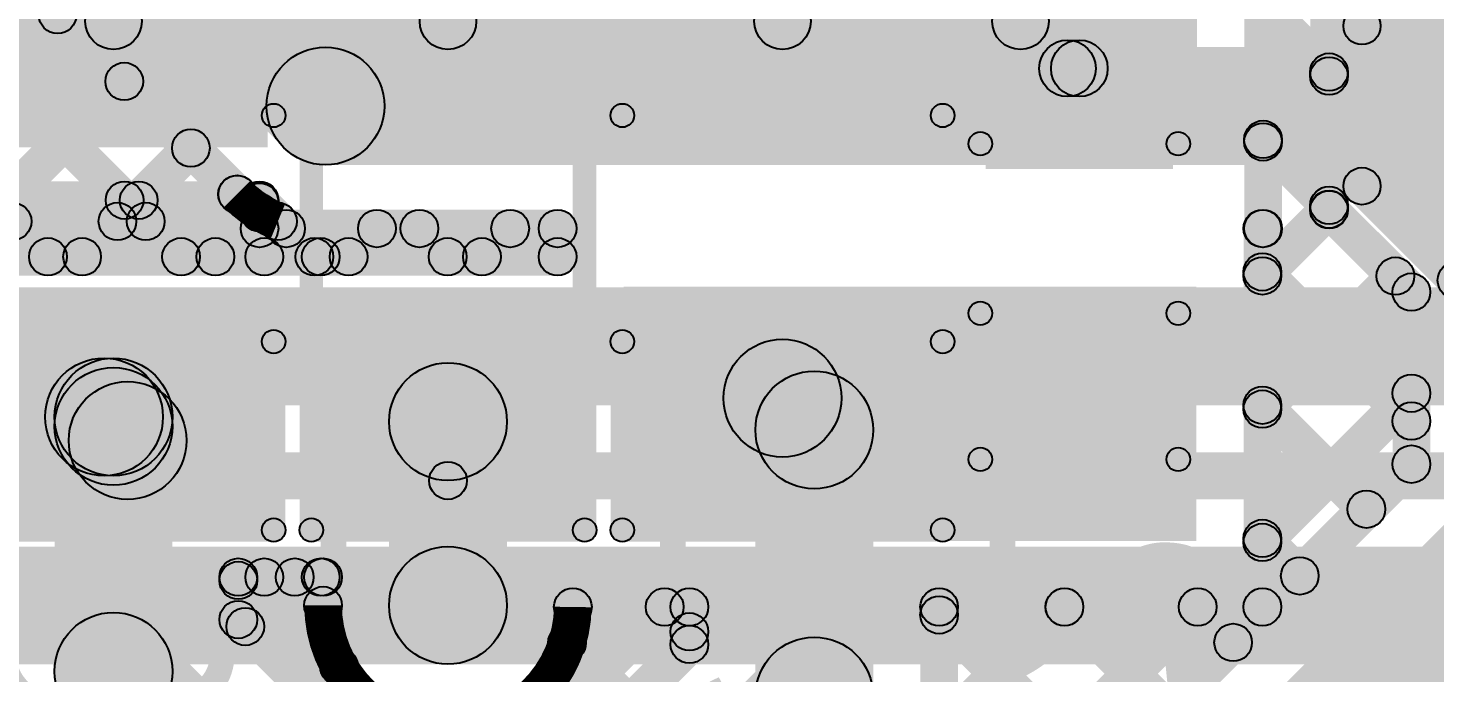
# Model space of a CAD drawing. Header units: millimetres. Extents: x 0 to 5.55, y 0 to 1.02.
# Drawn here: x 1.6709 to 1.9695, y 0.2137 to 0.3505 of the extents above; entities that cross this region are included whole.
import ezdxf

# ---------------------------------------------------------------- set-up
doc = ezdxf.new("R2010")
doc.units = ezdxf.units.MM
doc.header["$MEASUREMENT"] = 0
for name, color, linetype in [('BottomLayer', 5, 'Continuous'), ('BottomOverlay', 54, 'Continuous'), ('BottomPaste', 16, 'Continuous'), ('BottomSolder', 6, 'Continuous'), ('TopLayer', 1, 'Continuous'), ('ViaHoleLayer', 16, 'Continuous')]:
    doc.layers.add(name, color=color, linetype=linetype)

# ---------------------------------------------------------------- blocks, each defined once
blk = doc.blocks.new('RES_0805_B_22')
at = {"layer": 'BottomLayer'}
for points in [[(-0.06, 0.025), (-0.02, 0.025), (-0.02, -0.025), (-0.06, -0.025)], [(0.02, 0.025), (0.06, 0.025), (0.06, -0.025), (0.02, -0.025)]]:
    blk.add_hatch(color=5, dxfattribs=at).paths.add_polyline_path(points)
at = {"layer": 'BottomOverlay'}
h = blk.add_hatch(color=54, dxfattribs=at)
edge = h.paths.add_edge_path()
edge.add_arc((-0.064, 0.029), 0.0025, 0, 360)
h = blk.add_hatch(color=54, dxfattribs=at)
edge = h.paths.add_edge_path()
edge.add_arc((-0.064, 0.029), 0.0025, 0, 360)
for points in [[(0.064, 0.0315), (0.064, 0.0265), (-0.064, 0.0265), (-0.064, 0.0315)], [(-0.0615, -0.029), (-0.0665, -0.029), (-0.0665, 0.029), (-0.0615, 0.029)], [(0.0665, -0.029), (0.0615, -0.029), (0.0615, 0.029), (0.0665, 0.029)], [(0.064, -0.0265), (0.064, -0.0315), (-0.064, -0.0315), (-0.064, -0.0265)]]:
    blk.add_hatch(color=54, dxfattribs=at).paths.add_polyline_path(points)
h = blk.add_hatch(color=54, dxfattribs=at)
edge = h.paths.add_edge_path()
edge.add_arc((0.064, 0.029), 0.0025, 0, 360)
h = blk.add_hatch(color=54, dxfattribs=at)
edge = h.paths.add_edge_path()
edge.add_arc((0.064, 0.029), 0.0025, 0, 360)
h = blk.add_hatch(color=54, dxfattribs=at)
edge = h.paths.add_edge_path()
edge.add_arc((-0.064, -0.029), 0.0025, 0, 360)
h = blk.add_hatch(color=54, dxfattribs=at)
edge = h.paths.add_edge_path()
edge.add_arc((-0.064, -0.029), 0.0025, 0, 360)
h = blk.add_hatch(color=54, dxfattribs=at)
edge = h.paths.add_edge_path()
edge.add_arc((0.064, -0.029), 0.0025, 0, 360)
h = blk.add_hatch(color=54, dxfattribs=at)
edge = h.paths.add_edge_path()
edge.add_arc((0.064, -0.029), 0.0025, 0, 360)
at = {"layer": 'BottomPaste'}
for points in [[(-0.06, 0.025), (-0.02, 0.025), (-0.02, -0.025), (-0.06, -0.025)], [(0.02, 0.025), (0.06, 0.025), (0.06, -0.025), (0.02, -0.025)]]:
    blk.add_hatch(color=16, dxfattribs=at).paths.add_polyline_path(points)
at = {"layer": 'BottomSolder'}
for points in [[(-0.064, 0.029), (-0.016, 0.029), (-0.016, -0.029), (-0.064, -0.029)], [(0.016, 0.029), (0.064, 0.029), (0.064, -0.029), (0.016, -0.029)]]:
    blk.add_hatch(color=6, dxfattribs=at).paths.add_polyline_path(points)
at = {"layer": 'BottomOverlay'}
for centre in [(-0.064, 0.029), (-0.064, 0.029), (0.064, 0.029), (0.064, 0.029), (-0.064, -0.029), (-0.064, -0.029), (0.064, -0.029), (0.064, -0.029)]:
    blk.add_circle(centre, 0.0025, dxfattribs=at)
blk = doc.blocks.new('TEST_POINT_B_25')
at = {"layer": 'BottomLayer'}
blk.add_hatch(color=5, dxfattribs=at).paths.add_polyline_path([(0.015, 0.03), (-0.015, 0.03), (-0.03, 0.015), (-0.03, -0.015), (-0.015, -0.03), (0.015, -0.03), (0.03, -0.015), (0.03, 0.015)])
at = {"layer": 'BottomOverlay'}
for points in [[(-0.01978, 0.03978), (-0.01422, 0.03422), (-0.03422, 0.01422), (-0.03978, 0.01978)], [(0.017, 0.04094), (0.017, 0.03306), (-0.017, 0.03306), (-0.017, 0.04094)], [(0.017, 0.04094), (0.017, 0.03306), (-0.017, 0.03306), (-0.017, 0.04094)], [(0.03978, 0.01978), (0.03422, 0.01422), (0.01422, 0.03422), (0.01978, 0.03978)], [(-0.04094, 0.017), (-0.03306, 0.017), (-0.03306, -0.017), (-0.04094, -0.017)], [(0.03306, 0.017), (0.04094, 0.017), (0.04094, -0.017), (0.03306, -0.017)], [(-0.01422, -0.03422), (-0.01978, -0.03978), (-0.03978, -0.01978), (-0.03422, -0.01422)], [(0.03422, -0.01422), (0.03978, -0.01978), (0.01978, -0.03978), (0.01422, -0.03422)], [(0.017, -0.03306), (0.017, -0.04094), (-0.017, -0.04094), (-0.017, -0.03306)], [(0.017, -0.03306), (0.017, -0.04094), (-0.017, -0.04094), (-0.017, -0.03306)]]:
    blk.add_hatch(color=54, dxfattribs=at).paths.add_polyline_path(points)
h = blk.add_hatch(color=54, dxfattribs=at)
edge = h.paths.add_edge_path()
edge.add_arc((-0.017, 0.037), 0.00394, 0, 360)
h = blk.add_hatch(color=54, dxfattribs=at)
edge = h.paths.add_edge_path()
edge.add_arc((-0.017, 0.037), 0.00394, 0, 360)
h = blk.add_hatch(color=54, dxfattribs=at)
edge = h.paths.add_edge_path()
edge.add_arc((-0.017, 0.037), 0.00394, 0, 360)
h = blk.add_hatch(color=54, dxfattribs=at)
edge = h.paths.add_edge_path()
edge.add_arc((0.017, 0.037), 0.00394, 0, 360)
h = blk.add_hatch(color=54, dxfattribs=at)
edge = h.paths.add_edge_path()
edge.add_arc((0.017, 0.037), 0.00394, 0, 360)
h = blk.add_hatch(color=54, dxfattribs=at)
edge = h.paths.add_edge_path()
edge.add_arc((0.017, 0.037), 0.00394, 0, 360)
h = blk.add_hatch(color=54, dxfattribs=at)
edge = h.paths.add_edge_path()
edge.add_arc((-0.037, 0.017), 0.00394, 0, 360)
h = blk.add_hatch(color=54, dxfattribs=at)
edge = h.paths.add_edge_path()
edge.add_arc((-0.037, 0.017), 0.00394, 0, 360)
h = blk.add_hatch(color=54, dxfattribs=at)
edge = h.paths.add_edge_path()
edge.add_arc((0.037, 0.017), 0.00394, 0, 360)
h = blk.add_hatch(color=54, dxfattribs=at)
edge = h.paths.add_edge_path()
edge.add_arc((0.037, 0.017), 0.00394, 0, 360)
h = blk.add_hatch(color=54, dxfattribs=at)
edge = h.paths.add_edge_path()
edge.add_arc((-0.037, -0.017), 0.00394, 0, 360)
h = blk.add_hatch(color=54, dxfattribs=at)
edge = h.paths.add_edge_path()
edge.add_arc((-0.037, -0.017), 0.00394, 0, 360)
h = blk.add_hatch(color=54, dxfattribs=at)
edge = h.paths.add_edge_path()
edge.add_arc((0.037, -0.017), 0.00394, 0, 360)
h = blk.add_hatch(color=54, dxfattribs=at)
edge = h.paths.add_edge_path()
edge.add_arc((0.037, -0.017), 0.00394, 0, 360)
h = blk.add_hatch(color=54, dxfattribs=at)
edge = h.paths.add_edge_path()
edge.add_arc((-0.017, -0.037), 0.00394, 0, 360)
h = blk.add_hatch(color=54, dxfattribs=at)
edge = h.paths.add_edge_path()
edge.add_arc((-0.017, -0.037), 0.00394, 0, 360)
h = blk.add_hatch(color=54, dxfattribs=at)
edge = h.paths.add_edge_path()
edge.add_arc((-0.017, -0.037), 0.00394, 0, 360)
h = blk.add_hatch(color=54, dxfattribs=at)
edge = h.paths.add_edge_path()
edge.add_arc((0.017, -0.037), 0.00394, 0, 360)
h = blk.add_hatch(color=54, dxfattribs=at)
edge = h.paths.add_edge_path()
edge.add_arc((0.017, -0.037), 0.00394, 0, 360)
h = blk.add_hatch(color=54, dxfattribs=at)
edge = h.paths.add_edge_path()
edge.add_arc((0.017, -0.037), 0.00394, 0, 360)
at = {"layer": 'BottomPaste'}
blk.add_hatch(color=16, dxfattribs=at).paths.add_polyline_path([(0.015, 0.03), (-0.015, 0.03), (-0.03, 0.015), (-0.03, -0.015), (-0.015, -0.03), (0.015, -0.03), (0.03, -0.015), (0.03, 0.015)])
at = {"layer": 'BottomSolder'}
blk.add_hatch(color=6, dxfattribs=at).paths.add_polyline_path([(0.017, 0.034), (-0.017, 0.034), (-0.034, 0.017), (-0.034, -0.017), (-0.017, -0.034), (0.017, -0.034), (0.034, -0.017), (0.034, 0.017)])
at = {"layer": 'BottomOverlay'}
for centre in [(-0.017, 0.037), (-0.017, 0.037), (-0.017, 0.037), (0.017, 0.037), (0.017, 0.037), (0.017, 0.037), (-0.037, 0.017), (-0.037, 0.017), (0.037, 0.017), (0.037, 0.017), (-0.037, -0.017), (-0.037, -0.017), (0.037, -0.017), (0.037, -0.017), (-0.017, -0.037), (-0.017, -0.037), (-0.017, -0.037), (0.017, -0.037), (0.017, -0.037), (0.017, -0.037)]:
    blk.add_circle(centre, 0.00394, dxfattribs=at)
blk = doc.blocks.new('C__0805_B_29')
at = {"layer": 'BottomLayer'}
for points in [[(-0.06, 0.03), (-0.02, 0.03), (-0.02, -0.03), (-0.06, -0.03)], [(0.02, 0.03), (0.06, 0.03), (0.06, -0.03), (0.02, -0.03)]]:
    blk.add_hatch(color=5, dxfattribs=at).paths.add_polyline_path(points)
at = {"layer": 'BottomOverlay'}
h = blk.add_hatch(color=54, dxfattribs=at)
edge = h.paths.add_edge_path()
edge.add_arc((-0.064, 0.034), 0.0025, 0, 360)
h = blk.add_hatch(color=54, dxfattribs=at)
edge = h.paths.add_edge_path()
edge.add_arc((-0.064, 0.034), 0.0025, 0, 360)
for points in [[(-0.064, 0.0315), (-0.064, 0.0365), (-0.024, 0.0365), (-0.024, 0.0315)], [(0.024, 0.0315), (0.024, 0.0365), (0.064, 0.0365), (0.064, 0.0315)], [(-0.0665, 0.034), (-0.0615, 0.034), (-0.0615, -0.034), (-0.0665, -0.034)], [(0.0615, 0.034), (0.0665, 0.034), (0.0665, -0.034), (0.0615, -0.034)], [(-0.064, -0.0365), (-0.064, -0.0315), (-0.024, -0.0315), (-0.024, -0.0365)], [(0.024, -0.0365), (0.024, -0.0315), (0.064, -0.0315), (0.064, -0.0365)]]:
    blk.add_hatch(color=54, dxfattribs=at).paths.add_polyline_path(points)
h = blk.add_hatch(color=54, dxfattribs=at)
edge = h.paths.add_edge_path()
edge.add_arc((-0.024, 0.034), 0.0025, 0, 360)
h = blk.add_hatch(color=54, dxfattribs=at)
edge = h.paths.add_edge_path()
edge.add_arc((0.024, 0.034), 0.0025, 0, 360)
h = blk.add_hatch(color=54, dxfattribs=at)
edge = h.paths.add_edge_path()
edge.add_arc((0.064, 0.034), 0.0025, 0, 360)
h = blk.add_hatch(color=54, dxfattribs=at)
edge = h.paths.add_edge_path()
edge.add_arc((0.064, 0.034), 0.0025, 0, 360)
h = blk.add_hatch(color=54, dxfattribs=at)
edge = h.paths.add_edge_path()
edge.add_arc((-0.064, -0.034), 0.0025, 0, 360)
h = blk.add_hatch(color=54, dxfattribs=at)
edge = h.paths.add_edge_path()
edge.add_arc((-0.064, -0.034), 0.0025, 0, 360)
h = blk.add_hatch(color=54, dxfattribs=at)
edge = h.paths.add_edge_path()
edge.add_arc((-0.024, -0.034), 0.0025, 0, 360)
h = blk.add_hatch(color=54, dxfattribs=at)
edge = h.paths.add_edge_path()
edge.add_arc((0.024, -0.034), 0.0025, 0, 360)
h = blk.add_hatch(color=54, dxfattribs=at)
edge = h.paths.add_edge_path()
edge.add_arc((0.064, -0.034), 0.0025, 0, 360)
h = blk.add_hatch(color=54, dxfattribs=at)
edge = h.paths.add_edge_path()
edge.add_arc((0.064, -0.034), 0.0025, 0, 360)
at = {"layer": 'BottomPaste'}
for points in [[(-0.06, 0.03), (-0.02, 0.03), (-0.02, -0.03), (-0.06, -0.03)], [(0.02, 0.03), (0.06, 0.03), (0.06, -0.03), (0.02, -0.03)]]:
    blk.add_hatch(color=16, dxfattribs=at).paths.add_polyline_path(points)
at = {"layer": 'BottomSolder'}
for points in [[(-0.06276, 0.03276), (-0.01724, 0.03276), (-0.01724, -0.03276), (-0.06276, -0.03276)], [(0.01724, 0.03276), (0.06276, 0.03276), (0.06276, -0.03276), (0.01724, -0.03276)]]:
    blk.add_hatch(color=6, dxfattribs=at).paths.add_polyline_path(points)
at = {"layer": 'BottomOverlay'}
for centre in [(-0.064, 0.034), (-0.064, 0.034), (-0.024, 0.034), (0.024, 0.034), (0.064, 0.034), (0.064, 0.034), (-0.064, -0.034), (-0.064, -0.034), (-0.024, -0.034), (0.024, -0.034), (0.064, -0.034), (0.064, -0.034)]:
    blk.add_circle(centre, 0.0025, dxfattribs=at)
blk = doc.blocks.new('C__0603_B_32')
at = {"layer": 'BottomLayer'}
for points in [[(-0.045, -0.0175), (-0.045, 0.0175), (-0.015, 0.0175), (-0.015, -0.0175)], [(0.015, -0.0175), (0.015, 0.0175), (0.045, 0.0175), (0.045, -0.0175)]]:
    blk.add_hatch(color=5, dxfattribs=at).paths.add_polyline_path(points)
at = {"layer": 'BottomOverlay'}
h = blk.add_hatch(color=54, dxfattribs=at)
edge = h.paths.add_edge_path()
edge.add_arc((-0.049, 0.021), 0.0025, 0, 360)
h = blk.add_hatch(color=54, dxfattribs=at)
edge = h.paths.add_edge_path()
edge.add_arc((-0.049, 0.021), 0.0025, 0, 360)
for points in [[(-0.0465, -0.021), (-0.0515, -0.021), (-0.0515, 0.021), (-0.0465, 0.021)], [(-0.018, 0.0235), (-0.018, 0.0185), (-0.049, 0.0185), (-0.049, 0.0235)], [(0.049, 0.0235), (0.049, 0.0185), (0.018, 0.0185), (0.018, 0.0235)], [(0.0515, -0.021), (0.0465, -0.021), (0.0465, 0.021), (0.0515, 0.021)], [(-0.018, -0.0185), (-0.018, -0.0235), (-0.049, -0.0235), (-0.049, -0.0185)], [(0.049, -0.0185), (0.049, -0.0235), (0.018, -0.0235), (0.018, -0.0185)]]:
    blk.add_hatch(color=54, dxfattribs=at).paths.add_polyline_path(points)
h = blk.add_hatch(color=54, dxfattribs=at)
edge = h.paths.add_edge_path()
edge.add_arc((-0.018, 0.021), 0.0025, 0, 360)
h = blk.add_hatch(color=54, dxfattribs=at)
edge = h.paths.add_edge_path()
edge.add_arc((0.018, 0.021), 0.0025, 0, 360)
h = blk.add_hatch(color=54, dxfattribs=at)
edge = h.paths.add_edge_path()
edge.add_arc((0.049, 0.021), 0.0025, 0, 360)
h = blk.add_hatch(color=54, dxfattribs=at)
edge = h.paths.add_edge_path()
edge.add_arc((0.049, 0.021), 0.0025, 0, 360)
h = blk.add_hatch(color=54, dxfattribs=at)
edge = h.paths.add_edge_path()
edge.add_arc((-0.049, -0.021), 0.0025, 0, 360)
h = blk.add_hatch(color=54, dxfattribs=at)
edge = h.paths.add_edge_path()
edge.add_arc((-0.049, -0.021), 0.0025, 0, 360)
h = blk.add_hatch(color=54, dxfattribs=at)
edge = h.paths.add_edge_path()
edge.add_arc((-0.018, -0.021), 0.0025, 0, 360)
h = blk.add_hatch(color=54, dxfattribs=at)
edge = h.paths.add_edge_path()
edge.add_arc((0.018, -0.021), 0.0025, 0, 360)
h = blk.add_hatch(color=54, dxfattribs=at)
edge = h.paths.add_edge_path()
edge.add_arc((0.049, -0.021), 0.0025, 0, 360)
h = blk.add_hatch(color=54, dxfattribs=at)
edge = h.paths.add_edge_path()
edge.add_arc((0.049, -0.021), 0.0025, 0, 360)
at = {"layer": 'BottomPaste'}
for points in [[(-0.045, -0.0175), (-0.045, 0.0175), (-0.015, 0.0175), (-0.015, -0.0175)], [(0.015, -0.0175), (0.015, 0.0175), (0.045, 0.0175), (0.045, -0.0175)]]:
    blk.add_hatch(color=16, dxfattribs=at).paths.add_polyline_path(points)
at = {"layer": 'BottomSolder'}
for points in [[(-0.04736, -0.01986), (-0.04736, 0.01986), (-0.01264, 0.01986), (-0.01264, -0.01986)], [(0.01264, -0.01986), (0.01264, 0.01986), (0.04736, 0.01986), (0.04736, -0.01986)]]:
    blk.add_hatch(color=6, dxfattribs=at).paths.add_polyline_path(points)
at = {"layer": 'BottomOverlay'}
for centre in [(-0.049, 0.021), (-0.049, 0.021), (-0.018, 0.021), (0.018, 0.021), (0.049, 0.021), (0.049, 0.021), (-0.049, -0.021), (-0.049, -0.021), (-0.018, -0.021), (0.018, -0.021), (0.049, -0.021), (0.049, -0.021)]:
    blk.add_circle(centre, 0.0025, dxfattribs=at)
blk = doc.blocks.new('C__0805_B_44')
at = {"layer": 'BottomLayer'}
for points in [[(-0.06, 0.03), (-0.02, 0.03), (-0.02, -0.03), (-0.06, -0.03)], [(0.02, 0.03), (0.06, 0.03), (0.06, -0.03), (0.02, -0.03)]]:
    blk.add_hatch(color=5, dxfattribs=at).paths.add_polyline_path(points)
at = {"layer": 'BottomOverlay'}
h = blk.add_hatch(color=54, dxfattribs=at)
edge = h.paths.add_edge_path()
edge.add_arc((-0.064, 0.034), 0.0025, 0, 360)
h = blk.add_hatch(color=54, dxfattribs=at)
edge = h.paths.add_edge_path()
edge.add_arc((-0.064, 0.034), 0.0025, 0, 360)
for points in [[(-0.024, 0.0365), (-0.024, 0.0315), (-0.064, 0.0315), (-0.064, 0.0365)], [(0.064, 0.0365), (0.064, 0.0315), (0.024, 0.0315), (0.024, 0.0365)], [(-0.0615, -0.034), (-0.0665, -0.034), (-0.0665, 0.034), (-0.0615, 0.034)], [(0.0665, -0.034), (0.0615, -0.034), (0.0615, 0.034), (0.0665, 0.034)], [(-0.024, -0.0315), (-0.024, -0.0365), (-0.064, -0.0365), (-0.064, -0.0315)], [(0.064, -0.0315), (0.064, -0.0365), (0.024, -0.0365), (0.024, -0.0315)]]:
    blk.add_hatch(color=54, dxfattribs=at).paths.add_polyline_path(points)
h = blk.add_hatch(color=54, dxfattribs=at)
edge = h.paths.add_edge_path()
edge.add_arc((-0.024, 0.034), 0.0025, 0, 360)
h = blk.add_hatch(color=54, dxfattribs=at)
edge = h.paths.add_edge_path()
edge.add_arc((0.024, 0.034), 0.0025, 0, 360)
h = blk.add_hatch(color=54, dxfattribs=at)
edge = h.paths.add_edge_path()
edge.add_arc((0.064, 0.034), 0.0025, 0, 360)
h = blk.add_hatch(color=54, dxfattribs=at)
edge = h.paths.add_edge_path()
edge.add_arc((0.064, 0.034), 0.0025, 0, 360)
h = blk.add_hatch(color=54, dxfattribs=at)
edge = h.paths.add_edge_path()
edge.add_arc((-0.064, -0.034), 0.0025, 0, 360)
h = blk.add_hatch(color=54, dxfattribs=at)
edge = h.paths.add_edge_path()
edge.add_arc((-0.064, -0.034), 0.0025, 0, 360)
h = blk.add_hatch(color=54, dxfattribs=at)
edge = h.paths.add_edge_path()
edge.add_arc((-0.024, -0.034), 0.0025, 0, 360)
h = blk.add_hatch(color=54, dxfattribs=at)
edge = h.paths.add_edge_path()
edge.add_arc((0.024, -0.034), 0.0025, 0, 360)
h = blk.add_hatch(color=54, dxfattribs=at)
edge = h.paths.add_edge_path()
edge.add_arc((0.064, -0.034), 0.0025, 0, 360)
h = blk.add_hatch(color=54, dxfattribs=at)
edge = h.paths.add_edge_path()
edge.add_arc((0.064, -0.034), 0.0025, 0, 360)
at = {"layer": 'BottomPaste'}
for points in [[(-0.06, 0.03), (-0.02, 0.03), (-0.02, -0.03), (-0.06, -0.03)], [(0.02, 0.03), (0.06, 0.03), (0.06, -0.03), (0.02, -0.03)]]:
    blk.add_hatch(color=16, dxfattribs=at).paths.add_polyline_path(points)
at = {"layer": 'BottomSolder'}
for points in [[(-0.06276, 0.03276), (-0.01724, 0.03276), (-0.01724, -0.03276), (-0.06276, -0.03276)], [(0.01724, 0.03276), (0.06276, 0.03276), (0.06276, -0.03276), (0.01724, -0.03276)]]:
    blk.add_hatch(color=6, dxfattribs=at).paths.add_polyline_path(points)
at = {"layer": 'BottomOverlay'}
for centre in [(-0.064, 0.034), (-0.064, 0.034), (-0.024, 0.034), (0.024, 0.034), (0.064, 0.034), (0.064, 0.034), (-0.064, -0.034), (-0.064, -0.034), (-0.024, -0.034), (0.024, -0.034), (0.064, -0.034), (0.064, -0.034)]:
    blk.add_circle(centre, 0.0025, dxfattribs=at)

msp = doc.modelspace()

# ---------------------------------------------------------------- hatches: boundary and pattern name
at = {"layer": 'BottomLayer'}
for points in [[(1.734, 0.322), (1.919, 0.322), (1.919, 0.372), (1.734, 0.372)], [(1.937, 0.308), (1.929, 0.308), (1.929, 0.36987), (1.937, 0.36987)], [(1.76, 0.346), (1.76, 0.358), (1.831, 0.358), (1.831, 0.346)], [(1.831, 0.346), (1.831, 0.358), (1.8815, 0.358), (1.8815, 0.346)], [(1.87726, 0.34776), (1.88574, 0.35624), (1.89574, 0.34624), (1.88726, 0.33776)], [(1.93017, 0.35238), (1.93583, 0.35804), (1.94983, 0.34404), (1.94417, 0.33838)], [(1.951, 0.312), (1.943, 0.312), (1.943, 0.35587), (1.951, 0.35587)], [(1.8915, 0.336), (1.8915, 0.348), (1.894, 0.348), (1.894, 0.336)], [(1.93583, 0.32355), (1.93017, 0.32921), (1.94417, 0.34321), (1.94983, 0.33755)], [(1.93017, 0.32409), (1.93583, 0.32975), (1.94983, 0.31575), (1.94417, 0.31009)], [(1.645, 0.31), (1.645, 0.318), (1.72, 0.318), (1.72, 0.31)], [(1.66025, 0.31117), (1.66591, 0.31683), (1.67791, 0.30483), (1.67225, 0.29917)], [(1.68517, 0.29917), (1.67952, 0.30483), (1.69152, 0.31683), (1.69717, 0.31117)], [(1.68854, 0.31117), (1.69419, 0.31683), (1.70619, 0.30483), (1.70054, 0.29917)], [(1.71346, 0.29917), (1.7078, 0.30483), (1.71717, 0.3142), (1.72283, 0.30854)], [(1.724, 0.308), (1.716, 0.308), (1.716, 0.314), (1.724, 0.314)], [(1.71717, 0.31082), (1.72283, 0.31648), (1.72848, 0.31083), (1.72282, 0.30517)], [(1.93569, 0.29512), (1.93003, 0.30078), (1.94417, 0.31492), (1.94983, 0.30927)], [(1.94417, 0.30917), (1.94983, 0.31483), (1.96733, 0.29733), (1.96167, 0.29167)], [(1.72, 0.304), (1.72, 0.312), (1.78326, 0.312), (1.78326, 0.304)], [(1.72282, 0.30517), (1.72848, 0.31083), (1.73448, 0.30483), (1.72882, 0.29917)], [(1.74174, 0.29917), (1.73609, 0.30483), (1.74209, 0.31083), (1.74774, 0.30517)], [(1.7511, 0.30517), (1.75676, 0.31083), (1.76276, 0.30483), (1.7571, 0.29917)], [(1.77003, 0.29917), (1.76437, 0.30483), (1.77037, 0.31083), (1.77603, 0.30517)], [(1.78726, 0.302), (1.77926, 0.302), (1.77926, 0.308), (1.78726, 0.308)], [(1.93686, 0.22766), (1.92886, 0.22766), (1.92886, 0.308), (1.93686, 0.308)], [(1.645, 0.298), (1.645, 0.306), (1.721, 0.306), (1.721, 0.298)], [(1.721, 0.298), (1.721, 0.306), (1.733, 0.306), (1.733, 0.298)], [(1.721, 0.298), (1.721, 0.306), (1.733, 0.306), (1.733, 0.298)], [(1.733, 0.298), (1.733, 0.306), (1.78326, 0.306), (1.78326, 0.298)], [(1.93003, 0.29595), (1.93569, 0.30161), (1.96733, 0.26997), (1.96167, 0.26431)], [(1.93569, 0.26684), (1.93003, 0.2725), (1.95827, 0.30073), (1.96392, 0.29508)], [(1.79726, 0.24166), (1.91886, 0.24166), (1.91886, 0.29566), (1.79726, 0.29566)], [(1.9685, 0.25798), (1.9605, 0.25798), (1.9605, 0.2945), (1.9685, 0.2945)], [(1.82216, 0.26316), (1.83984, 0.28084), (1.84659, 0.27409), (1.82891, 0.25641)], [(1.631, 0.2555), (1.631, 0.2805), (1.687, 0.2805), (1.687, 0.2555)], [(1.687, 0.2555), (1.687, 0.2805), (1.689, 0.2805), (1.689, 0.2555)], [(1.67816, 0.25916), (1.69584, 0.27684), (1.69784, 0.27484), (1.68016, 0.25716)], [(1.68016, 0.25716), (1.69784, 0.27484), (1.70084, 0.27184), (1.68316, 0.25416)], [(1.93569, 0.23856), (1.93003, 0.24421), (1.96167, 0.27585), (1.96733, 0.2702)], [(1.93003, 0.26767), (1.93569, 0.27333), (1.95777, 0.25124), (1.95211, 0.24559)], [(1.7015, 0.214), (1.6765, 0.214), (1.6765, 0.266), (1.7015, 0.266)], [(1.7725, 0.228), (1.7475, 0.228), (1.7475, 0.267), (1.7725, 0.267)], [(1.85025, 0.20875), (1.82525, 0.20875), (1.82525, 0.26525), (1.85025, 0.26525)], [(1.87085, 0.15867), (1.86519, 0.16433), (1.96167, 0.26081), (1.96733, 0.25515)], [(1.88784, 0.12616), (1.87016, 0.14384), (1.98216, 0.25584), (1.99984, 0.23816)], [(1.93003, 0.23938), (1.93569, 0.24504), (1.94363, 0.2371), (1.93797, 0.23144)], [(1.71267, 0.23047), (1.71833, 0.23612), (1.75312, 0.20133), (1.74747, 0.19567)], [(1.71981, 0.22067), (1.71415, 0.22632), (1.72466, 0.23683), (1.73031, 0.23117)], [(1.7155, 0.23), (1.7155, 0.238), (1.721, 0.238), (1.721, 0.23)], [(1.721, 0.23), (1.721, 0.238), (1.733, 0.238), (1.733, 0.23)], [(1.721, 0.23), (1.721, 0.238), (1.733, 0.238), (1.733, 0.23)], [(1.7195, 0.22498), (1.7115, 0.22498), (1.7115, 0.234), (1.7195, 0.234)], [(1.7375, 0.228), (1.7295, 0.228), (1.7295, 0.234), (1.7375, 0.234)], [(1.77966, 0.19567), (1.77401, 0.20133), (1.80316, 0.23049), (1.80882, 0.22483)], [(1.7865, 0.22366), (1.7865, 0.23166), (1.81125, 0.23166), (1.81125, 0.22366)], [(1.80316, 0.22483), (1.80882, 0.23049), (1.81408, 0.22523), (1.80842, 0.21957)], [(1.8558, 0.15867), (1.85015, 0.16433), (1.9163, 0.23049), (1.92196, 0.22483)], [(1.86535, 0.1965), (1.85969, 0.20216), (1.88802, 0.23049), (1.89367, 0.22483)], [(1.86425, 0.22366), (1.86425, 0.23166), (1.93286, 0.23166), (1.93286, 0.22366)], [(1.88802, 0.22483), (1.89367, 0.23049), (1.91534, 0.20882), (1.90968, 0.20316)], [(1.9163, 0.22483), (1.92196, 0.23049), (1.92948, 0.22296), (1.92383, 0.2173)], [(1.71267, 0.22215), (1.71833, 0.22781), (1.74481, 0.20133), (1.73915, 0.19567)], [(1.81525, 0.21973), (1.80725, 0.21973), (1.80725, 0.22766), (1.81525, 0.22766)], [(1.86825, 0.20875), (1.86025, 0.20875), (1.86025, 0.22766), (1.86825, 0.22766)], [(1.86142, 0.22314), (1.86708, 0.2288), (1.9012, 0.19468), (1.89554, 0.18902)], [(1.68016, 0.20516), (1.69784, 0.22284), (1.73984, 0.18084), (1.72216, 0.16316)], [(1.78246, 0.21725), (1.78812, 0.2229), (1.80127, 0.20975), (1.79562, 0.20409)], [(1.79285, 0.19567), (1.78719, 0.20133), (1.80842, 0.22255), (1.81408, 0.2169)], [(1.73395, 0.20653), (1.72829, 0.21218), (1.73403, 0.21792), (1.73969, 0.21226)], [(1.80984, 0.16316), (1.79216, 0.18084), (1.82891, 0.21759), (1.84659, 0.19991)]]:
    msp.add_hatch(color=5, dxfattribs=at).paths.add_polyline_path(points)
h = msp.add_hatch(color=5, dxfattribs=at)
edge = h.paths.add_edge_path()
edge.add_arc((1.689, 0.352), 0.006, 0, 360)
h = msp.add_hatch(color=5, dxfattribs=at)
edge = h.paths.add_edge_path()
edge.add_arc((1.76, 0.352), 0.006, 0, 360)
h = msp.add_hatch(color=5, dxfattribs=at)
edge = h.paths.add_edge_path()
edge.add_arc((1.76, 0.352), 0.006, 0, 360)
h = msp.add_hatch(color=5, dxfattribs=at)
edge = h.paths.add_edge_path()
edge.add_arc((1.831, 0.352), 0.006, 0, 360)
h = msp.add_hatch(color=5, dxfattribs=at)
edge = h.paths.add_edge_path()
edge.add_arc((1.831, 0.352), 0.006, 0, 360)
h = msp.add_hatch(color=5, dxfattribs=at)
edge = h.paths.add_edge_path()
edge.add_arc((1.8815, 0.352), 0.006, 0, 360)
h = msp.add_hatch(color=5, dxfattribs=at)
edge = h.paths.add_edge_path()
edge.add_arc((1.8815, 0.352), 0.006, 0, 360)
h = msp.add_hatch(color=5, dxfattribs=at)
edge = h.paths.add_edge_path()
edge.add_arc((1.8915, 0.342), 0.006, 0, 360)
h = msp.add_hatch(color=5, dxfattribs=at)
edge = h.paths.add_edge_path()
edge.add_arc((1.8915, 0.342), 0.006, 0, 360)
h = msp.add_hatch(color=5, dxfattribs=at)
edge = h.paths.add_edge_path()
edge.add_arc((1.894, 0.342), 0.006, 0, 360)
h = msp.add_hatch(color=5, dxfattribs=at)
edge = h.paths.add_edge_path()
edge.add_arc((1.947, 0.34121), 0.004, 0, 360)
h = msp.add_hatch(color=5, dxfattribs=at)
edge = h.paths.add_edge_path()
edge.add_arc((1.947, 0.34038), 0.004, 0, 360)
h = msp.add_hatch(color=5, dxfattribs=at)
edge = h.paths.add_edge_path()
edge.add_arc((1.933, 0.32692), 0.004, 0, 360)
h = msp.add_hatch(color=5, dxfattribs=at)
edge = h.paths.add_edge_path()
edge.add_arc((1.933, 0.32638), 0.004, 0, 360)
h = msp.add_hatch(color=5, dxfattribs=at)
edge = h.paths.add_edge_path()
edge.add_arc((1.69136, 0.314), 0.004, 0, 360)
h = msp.add_hatch(color=5, dxfattribs=at)
edge = h.paths.add_edge_path()
edge.add_arc((1.69435, 0.314), 0.004, 0, 360)
h = msp.add_hatch(color=5, dxfattribs=at)
edge = h.paths.add_edge_path()
edge.add_arc((1.72, 0.314), 0.004, 0, 360)
h = msp.add_hatch(color=5, dxfattribs=at)
edge = h.paths.add_edge_path()
edge.add_arc((1.72, 0.314), 0.004, 0, 360)
h = msp.add_hatch(color=5, dxfattribs=at)
edge = h.paths.add_edge_path()
edge.add_arc((1.72, 0.31365), 0.004, 0, 360)
h = msp.add_hatch(color=5, dxfattribs=at)
edge = h.paths.add_edge_path()
edge.add_arc((1.947, 0.31292), 0.004, 0, 360)
h = msp.add_hatch(color=5, dxfattribs=at)
edge = h.paths.add_edge_path()
edge.add_arc((1.72, 0.31137), 0.004, 0, 360)
h = msp.add_hatch(color=5, dxfattribs=at)
edge = h.paths.add_edge_path()
edge.add_arc((1.947, 0.3121), 0.004, 0, 360)
h = msp.add_hatch(color=5, dxfattribs=at)
edge = h.paths.add_edge_path()
edge.add_arc((1.947, 0.312), 0.004, 0, 360)
h = msp.add_hatch(color=5, dxfattribs=at)
edge = h.paths.add_edge_path()
edge.add_arc((1.947, 0.312), 0.004, 0, 360)
h = msp.add_hatch(color=5, dxfattribs=at)
edge = h.paths.add_edge_path()
edge.add_arc((1.72, 0.308), 0.004, 0, 360)
h = msp.add_hatch(color=5, dxfattribs=at)
edge = h.paths.add_edge_path()
edge.add_arc((1.72, 0.308), 0.004, 0, 360)
h = msp.add_hatch(color=5, dxfattribs=at)
edge = h.paths.add_edge_path()
edge.add_arc((1.72565, 0.308), 0.004, 0, 360)
h = msp.add_hatch(color=5, dxfattribs=at)
edge = h.paths.add_edge_path()
edge.add_arc((1.72565, 0.308), 0.004, 0, 360)
h = msp.add_hatch(color=5, dxfattribs=at)
edge = h.paths.add_edge_path()
edge.add_arc((1.74491, 0.308), 0.004, 0, 360)
h = msp.add_hatch(color=5, dxfattribs=at)
edge = h.paths.add_edge_path()
edge.add_arc((1.75393, 0.308), 0.004, 0, 360)
h = msp.add_hatch(color=5, dxfattribs=at)
edge = h.paths.add_edge_path()
edge.add_arc((1.7732, 0.308), 0.004, 0, 360)
h = msp.add_hatch(color=5, dxfattribs=at)
edge = h.paths.add_edge_path()
edge.add_arc((1.78326, 0.308), 0.004, 0, 360)
h = msp.add_hatch(color=5, dxfattribs=at)
edge = h.paths.add_edge_path()
edge.add_arc((1.78326, 0.308), 0.004, 0, 360)
h = msp.add_hatch(color=5, dxfattribs=at)
edge = h.paths.add_edge_path()
edge.add_arc((1.93286, 0.308), 0.004, 0, 360)
h = msp.add_hatch(color=5, dxfattribs=at)
edge = h.paths.add_edge_path()
edge.add_arc((1.933, 0.308), 0.004, 0, 360)
h = msp.add_hatch(color=5, dxfattribs=at)
edge = h.paths.add_edge_path()
edge.add_arc((1.67508, 0.302), 0.004, 0, 360)
h = msp.add_hatch(color=5, dxfattribs=at)
edge = h.paths.add_edge_path()
edge.add_arc((1.68235, 0.302), 0.004, 0, 360)
h = msp.add_hatch(color=5, dxfattribs=at)
edge = h.paths.add_edge_path()
edge.add_arc((1.70336, 0.302), 0.004, 0, 360)
h = msp.add_hatch(color=5, dxfattribs=at)
edge = h.paths.add_edge_path()
edge.add_arc((1.71063, 0.302), 0.004, 0, 360)
h = msp.add_hatch(color=5, dxfattribs=at)
edge = h.paths.add_edge_path()
edge.add_arc((1.721, 0.302), 0.004, 0, 360)
h = msp.add_hatch(color=5, dxfattribs=at)
edge = h.paths.add_edge_path()
edge.add_arc((1.721, 0.302), 0.004, 0, 360)
h = msp.add_hatch(color=5, dxfattribs=at)
edge = h.paths.add_edge_path()
edge.add_arc((1.721, 0.302), 0.004, 0, 360)
h = msp.add_hatch(color=5, dxfattribs=at)
edge = h.paths.add_edge_path()
edge.add_arc((1.73165, 0.302), 0.004, 0, 360)
h = msp.add_hatch(color=5, dxfattribs=at)
edge = h.paths.add_edge_path()
edge.add_arc((1.733, 0.302), 0.004, 0, 360)
h = msp.add_hatch(color=5, dxfattribs=at)
edge = h.paths.add_edge_path()
edge.add_arc((1.733, 0.302), 0.004, 0, 360)
h = msp.add_hatch(color=5, dxfattribs=at)
edge = h.paths.add_edge_path()
edge.add_arc((1.733, 0.302), 0.004, 0, 360)
h = msp.add_hatch(color=5, dxfattribs=at)
edge = h.paths.add_edge_path()
edge.add_arc((1.73891, 0.302), 0.004, 0, 360)
h = msp.add_hatch(color=5, dxfattribs=at)
edge = h.paths.add_edge_path()
edge.add_arc((1.75993, 0.302), 0.004, 0, 360)
h = msp.add_hatch(color=5, dxfattribs=at)
edge = h.paths.add_edge_path()
edge.add_arc((1.7672, 0.302), 0.004, 0, 360)
h = msp.add_hatch(color=5, dxfattribs=at)
edge = h.paths.add_edge_path()
edge.add_arc((1.78326, 0.302), 0.004, 0, 360)
h = msp.add_hatch(color=5, dxfattribs=at)
edge = h.paths.add_edge_path()
edge.add_arc((1.78326, 0.302), 0.004, 0, 360)
h = msp.add_hatch(color=5, dxfattribs=at)
edge = h.paths.add_edge_path()
edge.add_arc((1.93286, 0.29878), 0.004, 0, 360)
h = msp.add_hatch(color=5, dxfattribs=at)
edge = h.paths.add_edge_path()
edge.add_arc((1.93286, 0.29795), 0.004, 0, 360)
h = msp.add_hatch(color=5, dxfattribs=at)
edge = h.paths.add_edge_path()
edge.add_arc((1.96109, 0.29791), 0.004, 0, 360)
h = msp.add_hatch(color=5, dxfattribs=at)
edge = h.paths.add_edge_path()
edge.add_arc((1.9645, 0.2945), 0.004, 0, 360)
h = msp.add_hatch(color=5, dxfattribs=at)
edge = h.paths.add_edge_path()
edge.add_arc((1.9645, 0.2945), 0.004, 0, 360)
h = msp.add_hatch(color=5, dxfattribs=at)
edge = h.paths.add_edge_path()
edge.add_arc((1.831, 0.272), 0.0125, 0, 360)
h = msp.add_hatch(color=5, dxfattribs=at)
edge = h.paths.add_edge_path()
edge.add_arc((1.687, 0.268), 0.0125, 0, 360)
h = msp.add_hatch(color=5, dxfattribs=at)
edge = h.paths.add_edge_path()
edge.add_arc((1.687, 0.268), 0.0125, 0, 360)
h = msp.add_hatch(color=5, dxfattribs=at)
edge = h.paths.add_edge_path()
edge.add_arc((1.687, 0.268), 0.0125, 0, 360)
h = msp.add_hatch(color=5, dxfattribs=at)
edge = h.paths.add_edge_path()
edge.add_arc((1.689, 0.268), 0.0125, 0, 360)
h = msp.add_hatch(color=5, dxfattribs=at)
edge = h.paths.add_edge_path()
edge.add_arc((1.689, 0.266), 0.0125, 0, 360)
h = msp.add_hatch(color=5, dxfattribs=at)
edge = h.paths.add_edge_path()
edge.add_arc((1.689, 0.266), 0.0125, 0, 360)
h = msp.add_hatch(color=5, dxfattribs=at)
edge = h.paths.add_edge_path()
edge.add_arc((1.689, 0.266), 0.0125, 0, 360)
h = msp.add_hatch(color=5, dxfattribs=at)
edge = h.paths.add_edge_path()
edge.add_arc((1.76, 0.267), 0.0125, 0, 360)
h = msp.add_hatch(color=5, dxfattribs=at)
edge = h.paths.add_edge_path()
edge.add_arc((1.83775, 0.26525), 0.0125, 0, 360)
h = msp.add_hatch(color=5, dxfattribs=at)
edge = h.paths.add_edge_path()
edge.add_arc((1.83775, 0.26525), 0.0125, 0, 360)
h = msp.add_hatch(color=5, dxfattribs=at)
edge = h.paths.add_edge_path()
edge.add_arc((1.692, 0.263), 0.0125, 0, 360)
h = msp.add_hatch(color=5, dxfattribs=at)
edge = h.paths.add_edge_path()
edge.add_arc((1.9645, 0.27303), 0.004, 0, 360)
h = msp.add_hatch(color=5, dxfattribs=at)
edge = h.paths.add_edge_path()
edge.add_arc((1.93286, 0.2705), 0.004, 0, 360)
h = msp.add_hatch(color=5, dxfattribs=at)
edge = h.paths.add_edge_path()
edge.add_arc((1.93286, 0.26967), 0.004, 0, 360)
h = msp.add_hatch(color=5, dxfattribs=at)
edge = h.paths.add_edge_path()
edge.add_arc((1.9645, 0.26714), 0.004, 0, 360)
h = msp.add_hatch(color=5, dxfattribs=at)
edge = h.paths.add_edge_path()
edge.add_arc((1.9645, 0.25798), 0.004, 0, 360)
h = msp.add_hatch(color=5, dxfattribs=at)
edge = h.paths.add_edge_path()
edge.add_arc((1.9645, 0.25798), 0.004, 0, 360)
h = msp.add_hatch(color=5, dxfattribs=at)
edge = h.paths.add_edge_path()
edge.add_arc((1.95494, 0.24842), 0.004, 0, 360)
h = msp.add_hatch(color=5, dxfattribs=at)
edge = h.paths.add_edge_path()
edge.add_arc((1.93286, 0.24221), 0.004, 0, 360)
h = msp.add_hatch(color=5, dxfattribs=at)
edge = h.paths.add_edge_path()
edge.add_arc((1.93286, 0.24138), 0.004, 0, 360)
h = msp.add_hatch(color=5, dxfattribs=at)
edge = h.paths.add_edge_path()
edge.add_arc((1.76, 0.228), 0.0125, 0, 360)
h = msp.add_hatch(color=5, dxfattribs=at)
edge = h.paths.add_edge_path()
edge.add_arc((1.76, 0.228), 0.01181, 0, 360)
h = msp.add_hatch(color=5, dxfattribs=at)
edge = h.paths.add_edge_path()
edge.add_arc((1.7155, 0.234), 0.004, 0, 360)
h = msp.add_hatch(color=5, dxfattribs=at)
edge = h.paths.add_edge_path()
edge.add_arc((1.7155, 0.234), 0.004, 0, 360)
h = msp.add_hatch(color=5, dxfattribs=at)
edge = h.paths.add_edge_path()
edge.add_arc((1.7155, 0.2333), 0.004, 0, 360)
h = msp.add_hatch(color=5, dxfattribs=at)
edge = h.paths.add_edge_path()
edge.add_arc((1.721, 0.234), 0.004, 0, 360)
h = msp.add_hatch(color=5, dxfattribs=at)
edge = h.paths.add_edge_path()
edge.add_arc((1.721, 0.234), 0.004, 0, 360)
h = msp.add_hatch(color=5, dxfattribs=at)
edge = h.paths.add_edge_path()
edge.add_arc((1.721, 0.234), 0.004, 0, 360)
h = msp.add_hatch(color=5, dxfattribs=at)
edge = h.paths.add_edge_path()
edge.add_arc((1.72748, 0.234), 0.004, 0, 360)
h = msp.add_hatch(color=5, dxfattribs=at)
edge = h.paths.add_edge_path()
edge.add_arc((1.733, 0.234), 0.004, 0, 360)
h = msp.add_hatch(color=5, dxfattribs=at)
edge = h.paths.add_edge_path()
edge.add_arc((1.733, 0.234), 0.004, 0, 360)
h = msp.add_hatch(color=5, dxfattribs=at)
edge = h.paths.add_edge_path()
edge.add_arc((1.7335, 0.234), 0.004, 0, 360)
h = msp.add_hatch(color=5, dxfattribs=at)
edge = h.paths.add_edge_path()
edge.add_arc((1.9408, 0.23427), 0.004, 0, 360)
h = msp.add_hatch(color=5, dxfattribs=at)
edge = h.paths.add_edge_path()
edge.add_arc((1.7335, 0.228), 0.004, 0, 360)
h = msp.add_hatch(color=5, dxfattribs=at)
edge = h.paths.add_edge_path()
edge.add_arc((1.7335, 0.228), 0.004, 0, 360)
h = msp.add_hatch(color=5, dxfattribs=at)
edge = h.paths.add_edge_path()
edge.add_arc((1.7865, 0.22766), 0.004, 0, 360)
h = msp.add_hatch(color=5, dxfattribs=at)
edge = h.paths.add_edge_path()
edge.add_arc((1.7865, 0.22766), 0.004, 0, 360)
h = msp.add_hatch(color=5, dxfattribs=at)
edge = h.paths.add_edge_path()
edge.add_arc((1.80599, 0.22766), 0.004, 0, 360)
h = msp.add_hatch(color=5, dxfattribs=at)
edge = h.paths.add_edge_path()
edge.add_arc((1.80599, 0.22766), 0.004, 0, 360)
h = msp.add_hatch(color=5, dxfattribs=at)
edge = h.paths.add_edge_path()
edge.add_arc((1.81125, 0.22766), 0.004, 0, 360)
h = msp.add_hatch(color=5, dxfattribs=at)
edge = h.paths.add_edge_path()
edge.add_arc((1.81125, 0.22766), 0.004, 0, 360)
h = msp.add_hatch(color=5, dxfattribs=at)
edge = h.paths.add_edge_path()
edge.add_arc((1.86425, 0.22766), 0.004, 0, 360)
h = msp.add_hatch(color=5, dxfattribs=at)
edge = h.paths.add_edge_path()
edge.add_arc((1.86425, 0.22766), 0.004, 0, 360)
h = msp.add_hatch(color=5, dxfattribs=at)
edge = h.paths.add_edge_path()
edge.add_arc((1.86425, 0.22597), 0.004, 0, 360)
h = msp.add_hatch(color=5, dxfattribs=at)
edge = h.paths.add_edge_path()
edge.add_arc((1.89084, 0.22766), 0.004, 0, 360)
h = msp.add_hatch(color=5, dxfattribs=at)
edge = h.paths.add_edge_path()
edge.add_arc((1.89085, 0.22766), 0.004, 0, 360)
h = msp.add_hatch(color=5, dxfattribs=at)
edge = h.paths.add_edge_path()
edge.add_arc((1.91913, 0.22766), 0.004, 0, 360)
h = msp.add_hatch(color=5, dxfattribs=at)
edge = h.paths.add_edge_path()
edge.add_arc((1.91913, 0.22766), 0.004, 0, 360)
h = msp.add_hatch(color=5, dxfattribs=at)
edge = h.paths.add_edge_path()
edge.add_arc((1.93286, 0.22766), 0.004, 0, 360)
h = msp.add_hatch(color=5, dxfattribs=at)
edge = h.paths.add_edge_path()
edge.add_arc((1.93286, 0.22766), 0.004, 0, 360)
h = msp.add_hatch(color=5, dxfattribs=at)
edge = h.paths.add_edge_path()
edge.add_arc((1.7155, 0.22498), 0.004, 0, 360)
h = msp.add_hatch(color=5, dxfattribs=at)
edge = h.paths.add_edge_path()
edge.add_arc((1.7155, 0.22498), 0.004, 0, 360)
h = msp.add_hatch(color=5, dxfattribs=at)
edge = h.paths.add_edge_path()
edge.add_arc((1.71698, 0.2235), 0.004, 0, 360)
h = msp.add_hatch(color=5, dxfattribs=at)
edge = h.paths.add_edge_path()
edge.add_arc((1.689, 0.214), 0.0125, 0, 360)
h = msp.add_hatch(color=5, dxfattribs=at)
edge = h.paths.add_edge_path()
edge.add_arc((1.689, 0.214), 0.0125, 0, 360)
h = msp.add_hatch(color=5, dxfattribs=at)
edge = h.paths.add_edge_path()
edge.add_arc((1.78529, 0.22008), 0.004, 0, 360)
h = msp.add_hatch(color=5, dxfattribs=at)
edge = h.paths.add_edge_path()
edge.add_arc((1.81125, 0.2224), 0.004, 0, 360)
h = msp.add_hatch(color=5, dxfattribs=at)
edge = h.paths.add_edge_path()
edge.add_arc((1.92665, 0.22013), 0.004, 0, 360)
h = msp.add_hatch(color=5, dxfattribs=at)
edge = h.paths.add_edge_path()
edge.add_arc((1.81125, 0.21973), 0.004, 0, 360)
h = msp.add_hatch(color=5, dxfattribs=at)
edge = h.paths.add_edge_path()
edge.add_arc((1.81125, 0.21973), 0.004, 0, 360)
h = msp.add_hatch(color=5, dxfattribs=at)
edge = h.paths.add_edge_path()
edge.add_arc((1.83775, 0.20875), 0.0125, 0, 360)
h = msp.add_hatch(color=5, dxfattribs=at)
edge = h.paths.add_edge_path()
edge.add_arc((1.83775, 0.20875), 0.0125, 0, 360)
h = msp.add_hatch(color=5, dxfattribs=at)
edge = h.paths.add_edge_path()
edge.add_arc((1.73686, 0.21509), 0.004, 0, 360)
at = {"layer": 'TopLayer'}
for points in [[(1.47416, 0.57616), (1.49184, 0.59384), (1.74284, 0.34284), (1.72516, 0.32516)], [(1.50174, 0.52312), (1.5074, 0.52878), (1.71806, 0.31812), (1.7124, 0.31247)], [(1.50065, 0.49906), (1.5063, 0.50472), (1.69869, 0.31233), (1.69304, 0.30667)], [(1.63611, 0.30667), (1.63045, 0.31233), (1.67432, 0.3562), (1.67998, 0.35054)], [(1.734, 0.3215), (1.734, 0.3465), (3.549, 0.3465), (3.549, 0.3215)], [(1.66439, 0.30667), (1.65873, 0.31233), (1.68846, 0.34206), (1.69412, 0.3364)], [(1.69267, 0.30667), (1.68702, 0.31233), (1.70261, 0.32792), (1.70826, 0.32226)], [(0.48498, 0.3055), (0.48498, 0.3135), (1.7239, 0.3135), (1.7239, 0.3055)], [(0.474, 0.2705), (0.474, 0.2955), (4.302, 0.2955), (4.302, 0.2705)], [(0.48129, 0.2525), (0.48129, 0.2605), (4.302, 0.2605), (4.302, 0.2525)], [(1.381, 0.2505), (1.381, 0.2585), (1.76, 0.2585), (1.76, 0.2505)], [(1.76, 0.2505), (1.76, 0.2585), (2.138, 0.2585), (2.138, 0.2505)], [(1.381, 0.2155), (1.381, 0.2405), (1.76, 0.2405), (1.76, 0.2155)], [(1.76, 0.2155), (1.76, 0.2405), (2.138, 0.2405), (2.138, 0.2155)]]:
    msp.add_hatch(color=1, dxfattribs=at).paths.add_polyline_path(points)
h = msp.add_hatch(color=1, dxfattribs=at)
edge = h.paths.add_edge_path()
edge.add_arc((1.67715, 0.35337), 0.004, 0, 360)
h = msp.add_hatch(color=1, dxfattribs=at)
edge = h.paths.add_edge_path()
edge.add_arc((1.734, 0.334), 0.0125, 0, 360)
h = msp.add_hatch(color=1, dxfattribs=at)
edge = h.paths.add_edge_path()
edge.add_arc((1.734, 0.334), 0.0125, 0, 360)
h = msp.add_hatch(color=1, dxfattribs=at)
edge = h.paths.add_edge_path()
edge.add_arc((1.69129, 0.33923), 0.004, 0, 360)
h = msp.add_hatch(color=1, dxfattribs=at)
edge = h.paths.add_edge_path()
edge.add_arc((1.70543, 0.32509), 0.004, 0, 360)
h = msp.add_hatch(color=1, dxfattribs=at)
edge = h.paths.add_edge_path()
edge.add_arc((1.71523, 0.3153), 0.004, 0, 360)
h = msp.add_hatch(color=1, dxfattribs=at)
edge = h.paths.add_edge_path()
edge.add_arc((1.71523, 0.3153), 0.004, 0, 360)
h = msp.add_hatch(color=1, dxfattribs=at)
edge = h.paths.add_edge_path()
edge.add_arc((1.71526, 0.31526), 0.004, 0, 360)
h = msp.add_hatch(color=1, dxfattribs=at)
edge = h.paths.add_edge_path()
edge.add_arc((1.66758, 0.3095), 0.004, 0, 360)
h = msp.add_hatch(color=1, dxfattribs=at)
edge = h.paths.add_edge_path()
edge.add_arc((1.68985, 0.3095), 0.004, 0, 360)
h = msp.add_hatch(color=1, dxfattribs=at)
edge = h.paths.add_edge_path()
edge.add_arc((1.69586, 0.3095), 0.004, 0, 360)
h = msp.add_hatch(color=1, dxfattribs=at)
edge = h.paths.add_edge_path()
edge.add_arc((1.7239, 0.3095), 0.004, 0, 360)
h = msp.add_hatch(color=1, dxfattribs=at)
edge = h.paths.add_edge_path()
edge.add_arc((1.7239, 0.3095), 0.004, 0, 360)
h = msp.add_hatch(color=1, dxfattribs=at)
edge = h.paths.add_edge_path()
edge.add_arc((1.7239, 0.3095), 0.004, 0, 360)
h = msp.add_hatch(color=1, dxfattribs=at)
edge = h.paths.add_edge_path()
edge.add_arc((1.76, 0.2545), 0.004, 0, 360)
h = msp.add_hatch(color=1, dxfattribs=at)
edge = h.paths.add_edge_path()
edge.add_arc((1.76, 0.2545), 0.004, 0, 360)
h = msp.add_hatch(color=1, dxfattribs=at)
edge = h.paths.add_edge_path()
edge.add_arc((1.76, 0.228), 0.0125, 0, 360)
h = msp.add_hatch(color=1, dxfattribs=at)
edge = h.paths.add_edge_path()
edge.add_arc((1.76, 0.228), 0.0125, 0, 360)
h = msp.add_hatch(color=1, dxfattribs=at)
edge = h.paths.add_edge_path()
edge.add_arc((1.76, 0.228), 0.01181, 0, 360)
at = {"layer": 'ViaHoleLayer'}
h = msp.add_hatch(color=16, dxfattribs=at)
edge = h.paths.add_edge_path()
edge.add_arc((1.76, 0.228), 0.00591, 0, 360)

# ---------------------------------------------------------------- linework, layer by layer
at = {"layer": 'BottomLayer', "const_width": 0.008}
msp.add_lwpolyline([(1.7865, 0.22766, -0.993547), (1.7335, 0.228)], format="xyb", dxfattribs=at)
at = {"layer": 'BottomLayer'}
for centre, radius in [((1.689, 0.352), 0.006), ((1.76, 0.352), 0.006), ((1.76, 0.352), 0.006), ((1.831, 0.352), 0.006), ((1.831, 0.352), 0.006), ((1.8815, 0.352), 0.006), ((1.8815, 0.352), 0.006), ((1.8915, 0.342), 0.006), ((1.8915, 0.342), 0.006), ((1.894, 0.342), 0.006), ((1.947, 0.34121), 0.004), ((1.947, 0.34038), 0.004), ((1.933, 0.32692), 0.004), ((1.933, 0.32638), 0.004), ((1.69136, 0.314), 0.004), ((1.69435, 0.314), 0.004), ((1.72, 0.314), 0.004), ((1.72, 0.314), 0.004), ((1.72, 0.31365), 0.004), ((1.947, 0.31292), 0.004), ((1.72, 0.31137), 0.004), ((1.947, 0.3121), 0.004), ((1.947, 0.312), 0.004), ((1.947, 0.312), 0.004), ((1.72, 0.308), 0.004), ((1.72, 0.308), 0.004), ((1.72565, 0.308), 0.004), ((1.72565, 0.308), 0.004), ((1.74491, 0.308), 0.004), ((1.75393, 0.308), 0.004), ((1.7732, 0.308), 0.004), ((1.78326, 0.308), 0.004), ((1.78326, 0.308), 0.004), ((1.93286, 0.308), 0.004), ((1.933, 0.308), 0.004), ((1.67508, 0.302), 0.004), ((1.68235, 0.302), 0.004), ((1.70336, 0.302), 0.004), ((1.71063, 0.302), 0.004), ((1.721, 0.302), 0.004), ((1.721, 0.302), 0.004), ((1.721, 0.302), 0.004), ((1.73165, 0.302), 0.004), ((1.733, 0.302), 0.004), ((1.733, 0.302), 0.004), ((1.733, 0.302), 0.004), ((1.73891, 0.302), 0.004), ((1.75993, 0.302), 0.004), ((1.7672, 0.302), 0.004), ((1.78326, 0.302), 0.004), ((1.78326, 0.302), 0.004), ((1.93286, 0.29878), 0.004), ((1.93286, 0.29795), 0.004), ((1.96109, 0.29791), 0.004), ((1.9645, 0.2945), 0.004), ((1.9645, 0.2945), 0.004), ((1.831, 0.272), 0.0125), ((1.687, 0.268), 0.0125), ((1.687, 0.268), 0.0125), ((1.687, 0.268), 0.0125), ((1.689, 0.268), 0.0125), ((1.689, 0.266), 0.0125), ((1.689, 0.266), 0.0125), ((1.689, 0.266), 0.0125), ((1.76, 0.267), 0.0125), ((1.83775, 0.26525), 0.0125), ((1.83775, 0.26525), 0.0125), ((1.692, 0.263), 0.0125), ((1.9645, 0.27303), 0.004), ((1.93286, 0.2705), 0.004), ((1.93286, 0.26967), 0.004), ((1.9645, 0.26714), 0.004), ((1.9645, 0.25798), 0.004), ((1.9645, 0.25798), 0.004), ((1.95494, 0.24842), 0.004), ((1.93286, 0.24221), 0.004), ((1.93286, 0.24138), 0.004), ((1.76, 0.228), 0.0125), ((1.7155, 0.234), 0.004), ((1.7155, 0.234), 0.004), ((1.7155, 0.2333), 0.004), ((1.721, 0.234), 0.004), ((1.721, 0.234), 0.004), ((1.721, 0.234), 0.004), ((1.72748, 0.234), 0.004), ((1.733, 0.234), 0.004), ((1.733, 0.234), 0.004), ((1.7335, 0.234), 0.004), ((1.9408, 0.23427), 0.004), ((1.7335, 0.228), 0.004), ((1.7335, 0.228), 0.004), ((1.7865, 0.22766), 0.004), ((1.7865, 0.22766), 0.004), ((1.80599, 0.22766), 0.004), ((1.80599, 0.22766), 0.004), ((1.81125, 0.22766), 0.004), ((1.81125, 0.22766), 0.004), ((1.86425, 0.22766), 0.004), ((1.86425, 0.22766), 0.004), ((1.86425, 0.22597), 0.004), ((1.89084, 0.22766), 0.004), ((1.89085, 0.22766), 0.004), ((1.91913, 0.22766), 0.004), ((1.91913, 0.22766), 0.004), ((1.93286, 0.22766), 0.004), ((1.93286, 0.22766), 0.004), ((1.7155, 0.22498), 0.004), ((1.7155, 0.22498), 0.004), ((1.71698, 0.2235), 0.004), ((1.689, 0.214), 0.0125), ((1.689, 0.214), 0.0125), ((1.78529, 0.22008), 0.004), ((1.81125, 0.2224), 0.004), ((1.92665, 0.22013), 0.004), ((1.81125, 0.21973), 0.004), ((1.81125, 0.21973), 0.004), ((1.83775, 0.20875), 0.0125), ((1.83775, 0.20875), 0.0125), ((1.73686, 0.21509), 0.004)]:
    msp.add_circle(centre, radius, dxfattribs=at)
at = {"layer": 'TopLayer', "const_width": 0.008}
for points in [[(1.7239, 0.3095, -0.09937), (1.71523, 0.3153)], [(1.7239, 0.3095, -0.09892), (1.71526, 0.31526)]]:
    msp.add_lwpolyline(points, format="xyb", dxfattribs=at)
at = {"layer": 'TopLayer'}
for centre, radius in [((1.67715, 0.35337), 0.004), ((1.734, 0.334), 0.0125), ((1.734, 0.334), 0.0125), ((1.69129, 0.33923), 0.004), ((1.70543, 0.32509), 0.004), ((1.71523, 0.3153), 0.004), ((1.71523, 0.3153), 0.004), ((1.71526, 0.31526), 0.004), ((1.66758, 0.3095), 0.004), ((1.68985, 0.3095), 0.004), ((1.69586, 0.3095), 0.004), ((1.7239, 0.3095), 0.004), ((1.7239, 0.3095), 0.004), ((1.7239, 0.3095), 0.004), ((1.76, 0.2545), 0.004), ((1.76, 0.2545), 0.004), ((1.76, 0.228), 0.0125), ((1.76, 0.228), 0.0125)]:
    msp.add_circle(centre, radius, dxfattribs=at)

# ---------------------------------------------------------------- block references
for name, p, rotation in [('C__0805_B_29', (1.689, 0.308), 90), ('RES_0805_B_22', (1.76, 0.308), 270), ('C__0805_B_44', (1.831, 0.308), 270), ('TEST_POINT_B_25', (1.991, 0.334), 180), ('C__0603_B_32', (1.894, 0.308), 270)]:
    msp.add_blockref(name, p, dxfattribs=dict(rotation=rotation))

# ---------------------------------------------------------------- texts
at = {"layer": 'BottomOverlay', "text_generation_flag": 2}
for s, p in [('R1', (1.733, 0.168)), ('C1', (1.805, 0.167)), ('C2', (1.875, 0.16)), ('C6', (1.664, 0.15))]:
    msp.add_text(s, height=0.05, rotation=270, dxfattribs=at).set_placement(p)

doc.saveas('drawing.dxf')
